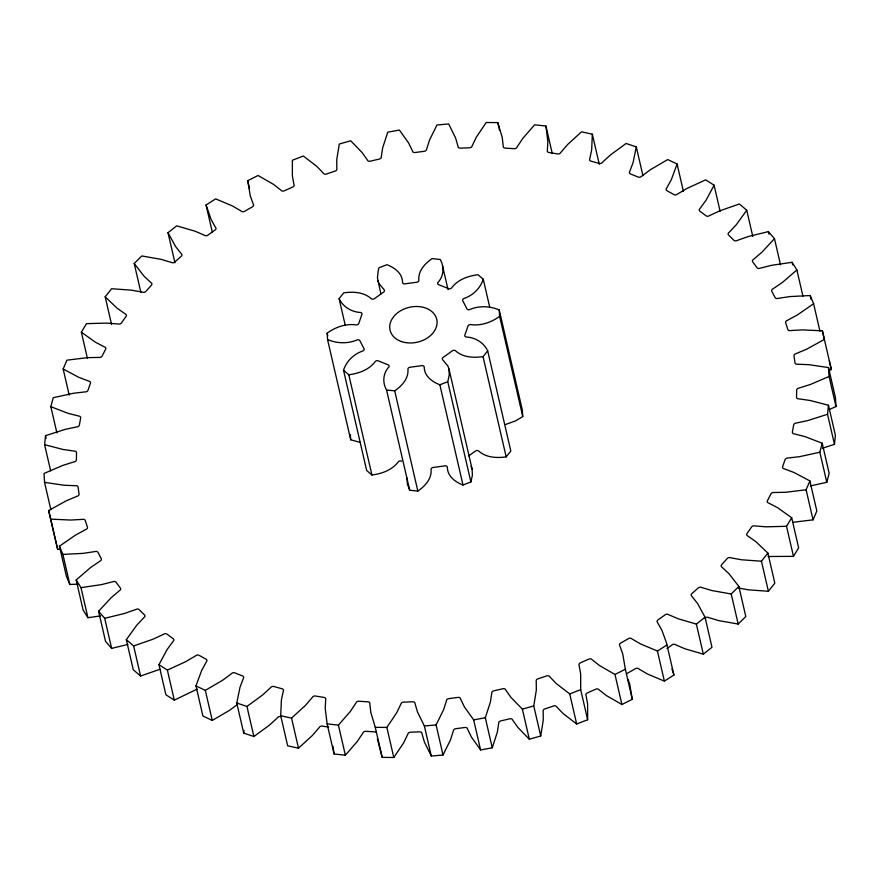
<?xml version="1.0" encoding="UTF-8"?>
<svg xmlns="http://www.w3.org/2000/svg" width="880" height="880" viewBox="0 0 880 880"><rect width="100%" height="100%" fill="white"/><g stroke="black" fill="none" stroke-linecap="round" stroke-linejoin="round"><path stroke-width="1.32" d="M406.934 477.961L407.407 484.044L409.706 490.215L417.846 491.106C425.029 486.024 432.036 478.819 431.057 469.216A2.277 1.705 -13 0 1 433.51 467.423L444.686 465.905A2.277 1.705 -13 0 1 447.326 467.016C447.348 476.311 455.213 482.009 462.99 485.012L470.888 481.954L472.395 475.277L472.12 469.161L448.976 368.94L447.92 366.08L442.596 359.656A2.277 1.705 -13 0 1 443.388 357.225L452.122 351.01A2.277 1.705 -13 0 1 455.312 350.625C462.902 357.522 473.451 357.951 483.043 356.653L487.674 350.812C483.681 342.518 475.266 337.447 466.125 336.996A2.277 1.705 -13 0 1 464.948 334.84L467.907 326.304A2.277 1.705 -13 0 1 470.426 324.566C480.931 326.106 491.205 322.443 499.62 316.327L499.224 309.925C489.764 305.954 479.039 305.514 469.502 309.65A2.277 1.705 -13 0 1 466.818 308.605L462.858 301.004A2.277 1.705 -13 0 1 463.749 298.573C472.923 295.515 480.293 288.442 483.263 279.213L477.983 274.703C467.94 276.023 457.732 279.598 451.451 288.068A2.277 1.705 -13 0 1 448.272 288.53L438.922 284.768A2.277 1.705 -13 0 1 437.844 282.579C443.85 276.221 444.477 266.882 440.22 259.49L432.069 258.599C424.897 263.681 417.89 270.886 418.869 280.489A2.277 1.705 -13 0 1 416.405 282.293L405.229 283.8A2.277 1.705 -13 0 1 402.589 282.689C402.578 273.394 394.713 267.696 386.925 264.693L379.027 267.751L378.301 270.171L377.443 277.904L380.886 293.909M377.344 738.826L382.206 757.383L393.8 757.493L403.634 742.852L407.869 734.096A2.398 1.793 -13 0 1 410.454 732.215L419.727 731.852A2.398 1.793 -13 0 1 421.949 733.546L424.413 742.049L431.31 756.041L443.025 755.018L450.538 739.772L453.365 730.818A2.398 1.793 -13 0 1 455.664 728.728L464.959 727.474A2.398 1.793 -13 0 1 467.478 728.915L471.35 736.967L480.601 749.947L492.25 747.813L497.321 732.204L498.707 723.195A2.398 1.793 -13 0 1 500.687 720.929L509.85 718.795A2.398 1.793 -13 0 1 512.622 719.961L517.858 727.43L529.32 739.211L540.705 735.988L543.257 720.258L543.18 711.337A2.398 1.793 -13 0 1 544.797 708.928L553.685 705.958A2.398 1.793 -13 0 1 556.677 706.827L563.178 713.614L576.675 723.987L587.631 719.741L580.69 689.667L580.679 674.069L579.128 665.368A2.398 1.793 -13 0 1 580.371 662.86L588.852 659.098A2.398 1.793 -13 0 1 592.009 659.659L599.676 665.643L614.977 674.454L621.929 704.517L632.28 699.303L629.706 684.09L628.001 679.316M587.631 719.741L587.62 704.143L586.069 695.431A2.398 1.793 -13 0 1 587.312 692.934L595.793 689.172A2.398 1.793 -13 0 1 598.95 689.722L606.617 695.706L621.929 704.517M50.644 470.822L44.605 444.675L45.529 435.666L65.142 429.385L76.714 426.91A2.398 1.793 -13 0 0 79.365 425.073L80.674 417.912A2.398 1.793 -13 0 0 78.705 416.031L68.09 413.336L50.842 406.692L53.218 397.694L73.392 393.272L85.096 391.897A2.398 1.793 -13 0 0 87.978 390.313L90.431 383.218A2.398 1.793 -13 0 0 88.825 381.128L78.903 377.377L63.162 368.995L66.957 360.162L87.373 357.665L99.011 357.412A2.398 1.793 -13 0 0 102.091 356.092L105.655 349.173A2.398 1.793 -13 0 0 104.423 346.918L95.348 342.166L81.367 332.189L86.526 323.642L106.854 323.114L118.25 323.994A2.398 1.793 -13 0 0 121.473 322.96L126.082 316.327A2.398 1.793 -13 0 0 125.257 313.929L117.183 308.264L105.182 296.835L111.606 288.728L131.538 290.169L142.516 292.171A2.398 1.793 -13 0 0 145.827 291.434L151.415 285.197A2.398 1.793 -13 0 0 150.997 282.7L144.056 276.199L134.211 263.505L141.823 255.948L161.029 259.347L171.413 262.427A2.398 1.793 -13 0 0 174.768 262.02L181.247 256.278A2.398 1.793 -13 0 0 181.247 253.715L175.538 246.477L168.014 232.727L176.682 225.852L194.865 231.132L204.501 235.257A2.398 1.793 -13 0 0 207.834 235.169L215.094 230.01A2.398 1.793 -13 0 0 215.523 227.425L211.134 219.571L206.052 204.974L215.633 198.88L232.518 205.986L241.23 211.079A2.398 1.793 -13 0 0 244.508 211.321L252.439 206.822A2.398 1.793 -13 0 0 253.275 204.259L250.294 195.91L247.72 180.697L258.071 175.483L273.383 184.294L281.05 190.278A2.398 1.793 -13 0 0 284.207 190.828L292.688 187.066A2.398 1.793 -13 0 0 293.931 184.569L292.38 175.857L292.369 160.259L303.325 156.013L316.822 166.386L323.323 173.173A2.398 1.793 -13 0 0 326.315 174.042L335.203 171.072A2.398 1.793 -13 0 0 336.82 168.663L336.743 159.742L339.295 144.012L350.68 140.789L362.142 152.57L367.378 160.039A2.398 1.793 -13 0 0 370.15 161.205L379.313 159.071A2.398 1.793 -13 0 0 381.293 156.805L382.679 147.796L387.75 132.187L399.399 130.053L408.65 143.033L412.522 151.085A2.398 1.793 -13 0 0 415.041 152.526L424.336 151.272A2.398 1.793 -13 0 0 426.635 149.182L429.462 140.228L436.975 124.982L448.69 123.959L455.587 137.951L458.051 146.454A2.398 1.793 -13 0 0 460.273 148.148L469.546 147.785A2.398 1.793 -13 0 0 472.131 145.904L476.366 137.148L486.2 122.507L497.794 122.617L502.227 137.401L503.239 146.201A2.398 1.793 -13 0 0 505.12 148.137L514.228 148.676A2.398 1.793 -13 0 0 517.066 147.026L522.632 138.611L534.633 124.795L545.93 126.038L552.266 153.494M822.415 448.261L834.471 444.334L827.53 414.26L828.454 405.251L809.974 400.455L798.82 398.86A2.398 1.793 -13 0 1 796.521 397.21L796.675 390.093A2.398 1.793 -13 0 1 799.051 388.047L810.304 384.505L829.059 376.464L828.509 367.587L809.083 364.694L797.577 364.221A2.398 1.793 -13 0 1 794.992 362.846L793.98 355.883A2.398 1.793 -13 0 1 796.037 353.65L806.806 349.096L824.395 339.427L822.382 330.814L802.329 329.89L790.636 330.55A2.398 1.793 -13 0 1 787.809 329.45L785.642 322.762A2.398 1.793 -13 0 1 787.347 320.386L797.467 314.886L813.615 303.743L810.172 295.537L789.789 296.582L778.118 298.364A2.398 1.793 -13 0 1 775.082 297.572L771.804 291.247A2.398 1.793 -13 0 1 773.135 288.761L782.43 282.414L796.884 269.962L792.066 262.295L771.694 265.298L760.21 268.169A2.398 1.793 -13 0 1 757.02 267.696L752.675 261.844A2.398 1.793 -13 0 1 753.61 259.292L761.948 252.197L774.477 238.634L768.361 231.616L748.297 236.533L737.198 240.449A2.398 1.793 -13 0 1 733.909 240.295L728.563 235.015A2.398 1.793 -13 0 1 729.08 232.43L736.329 224.697L746.735 210.243L739.42 203.984L719.994 210.738L709.445 215.644A2.398 1.793 -13 0 1 706.101 215.82L699.842 211.178A2.398 1.793 -13 0 1 699.941 208.615L705.98 200.354L714.109 185.24L705.694 179.85L687.225 188.32L677.38 194.139A2.398 1.793 -13 0 1 674.036 194.634L666.963 190.718A2.398 1.793 -13 0 1 666.644 188.199L671.374 179.553L677.094 164.01L667.733 159.566L650.496 169.642L641.531 176.275A2.398 1.793 -13 0 1 638.231 177.078L630.465 173.943A2.398 1.793 -13 0 1 629.728 171.523L633.072 162.624L636.295 146.905L626.12 143.473L610.39 154.99L602.437 162.327A2.398 1.793 -13 0 1 599.247 163.438L590.898 161.139A2.398 1.793 -13 0 1 589.754 158.84L591.679 149.831L592.339 134.178L581.515 131.824L567.545 144.584L560.725 152.526A2.398 1.793 -13 0 1 557.689 153.923L548.9 152.493A2.398 1.793 -13 0 1 547.371 150.359L547.833 141.383L545.93 126.038M834.471 444.334L835.395 435.325L828.454 405.251M280.753 716.562A2.398 1.793 -13 0 0 277.563 717.673L269.61 725.01L253.88 736.527L243.705 733.095L236.764 703.032L239.987 687.302L243.331 678.414A2.398 1.793 -13 0 0 242.594 675.983L234.828 672.859A2.398 1.793 -13 0 0 231.528 673.662L222.563 680.295L205.326 690.36L195.965 685.916L201.685 670.384L206.404 661.738A2.398 1.793 -13 0 0 206.096 659.219L199.023 655.303A2.398 1.793 -13 0 0 195.679 655.787L185.834 661.606L167.365 670.087L158.95 664.697L167.079 649.583L173.118 641.322A2.398 1.793 -13 0 0 173.217 638.748L166.958 634.117A2.398 1.793 -13 0 0 163.614 634.282L153.065 639.199L133.639 645.942L126.324 639.694L136.73 625.24L143.979 617.496A2.398 1.793 -13 0 0 144.496 614.922L139.15 609.631A2.398 1.793 -13 0 0 135.861 609.477L124.751 613.404L104.698 618.321L98.582 611.292L111.111 597.74L119.449 590.645A2.398 1.793 -13 0 0 120.384 588.082L116.039 582.241A2.398 1.793 -13 0 0 112.849 581.757L101.365 584.639L80.982 587.642L76.175 579.964L90.629 567.512L99.924 561.165A2.398 1.793 -13 0 0 101.255 558.679L97.977 552.365A2.398 1.793 -13 0 0 94.941 551.573L83.27 553.355L62.887 554.4L59.444 546.194L75.592 535.04L85.712 529.551A2.398 1.793 -13 0 0 87.417 527.175L85.25 520.476A2.398 1.793 -13 0 0 82.423 519.387L70.73 520.047L50.677 519.123L48.664 510.51L66.253 500.83L77.022 496.276A2.398 1.793 -13 0 0 79.079 494.054L78.067 487.091A2.398 1.793 -13 0 0 75.482 485.705L63.976 485.243L44.55 482.35L44 473.473L62.755 465.432L74.008 461.879A2.398 1.793 -13 0 0 76.384 459.833L76.527 452.716A2.398 1.793 -13 0 0 74.239 451.077L63.085 449.482L44.605 444.675M243.705 733.095L244.057 730.455M540.705 735.988L533.764 705.925L536.316 690.195L536.239 681.263A2.398 1.793 -13 0 1 537.856 678.865L546.744 675.895A2.398 1.793 -13 0 1 549.736 676.764L556.237 683.54L569.723 693.913L576.675 723.987M810.491 485.914L826.782 482.306L819.841 452.232L822.217 443.234L804.969 436.601L794.343 433.906A2.398 1.793 -13 0 1 792.385 432.025L793.694 424.864A2.398 1.793 -13 0 1 796.345 423.027L807.917 420.552L827.53 414.26M826.782 482.306L829.158 473.308L822.217 443.234M470.888 481.954L447.755 381.733L449.251 375.045L448.976 368.94M401.654 461.175A2.277 1.705 -13 0 0 398.464 461.637C392.183 470.107 381.975 473.682 371.932 475.002L366.663 470.492L343.519 370.26C346.489 361.042 353.848 353.969 363.033 350.911A2.277 1.705 -13 0 0 363.913 348.48L359.964 340.879A2.277 1.705 -13 0 0 357.28 339.834C347.743 343.97 337.018 343.53 327.558 339.559L327.162 333.157C335.577 327.041 345.84 323.378 356.356 324.918A2.277 1.705 -13 0 0 358.875 323.169L361.834 314.644A2.277 1.705 -13 0 0 360.657 312.488C351.516 312.037 343.101 306.966 339.108 298.672L343.739 292.831C353.331 291.533 363.88 291.962 371.47 298.859A2.277 1.705 -13 0 0 374.66 298.463L383.383 292.259A2.277 1.705 -13 0 0 384.186 289.828L378.862 283.404L377.795 280.544M492.25 747.813L485.309 717.75L490.38 702.141L491.766 693.121A2.398 1.793 -13 0 1 493.735 690.855L502.898 688.732A2.398 1.793 -13 0 1 505.681 689.887L510.917 697.367L522.368 709.137L529.32 739.211M792.627 522.335L813.043 519.838L806.102 489.775L809.897 480.931L794.156 472.56L784.234 468.809A2.398 1.793 -13 0 1 782.617 466.719L785.081 459.624A2.398 1.793 -13 0 1 787.963 458.029L799.667 456.654L819.841 452.232M813.043 519.838L816.838 511.005L809.897 480.931M443.025 755.018L436.084 724.955L443.597 709.709L446.424 700.755A2.398 1.793 -13 0 1 448.723 698.654L458.018 697.4A2.398 1.793 -13 0 1 460.526 698.852L464.409 706.893L473.66 719.884L480.601 749.947M768.075 556.501L793.474 556.358L786.533 526.295L791.692 517.748L777.7 507.771L768.636 503.019A2.398 1.793 -13 0 1 767.404 500.753L770.968 493.845A2.398 1.793 -13 0 1 774.048 492.514L785.686 492.272L806.102 489.775M793.474 556.358L798.633 547.811L791.692 517.748M393.8 757.493L386.859 727.43L396.693 712.778L400.928 704.033A2.398 1.793 -13 0 1 403.513 702.141L412.786 701.778A2.398 1.793 -13 0 1 415.008 703.483L417.472 711.975L424.369 725.967L431.31 756.041M468.71 455.895L475.266 451.242A2.277 1.705 -13 0 1 478.456 450.846C486.035 457.743 496.584 458.172 506.176 456.885L510.818 451.033L487.674 350.812M738.705 588.06L748.462 589.831L768.394 591.272L761.442 561.209L767.877 553.091L755.876 541.673L747.802 535.997A2.398 1.793 -13 0 1 746.977 533.599L751.586 526.977A2.398 1.793 -13 0 1 754.798 525.943L766.205 526.823L786.533 526.295M768.394 591.272L774.818 583.165L767.877 553.091M236.764 703.032L246.939 706.453L262.669 694.947L270.622 687.599A2.398 1.793 -13 0 1 273.812 686.499L282.161 688.798A2.398 1.793 -13 0 1 283.305 691.086L281.38 700.095L280.72 715.748L291.544 718.102L305.514 705.342L312.323 697.4A2.398 1.793 -13 0 1 315.359 696.014L324.159 697.444A2.398 1.793 -13 0 1 325.688 699.578L325.226 708.554L327.129 723.888L338.426 725.131L350.427 711.326L355.993 702.911A2.398 1.793 -13 0 1 358.831 701.261L367.939 701.8A2.398 1.793 -13 0 1 369.82 703.725L370.832 712.536L375.265 727.32L382.206 757.383M327.129 723.888L334.07 753.962L345.367 755.205L357.368 741.389L362.934 732.974A2.398 1.793 -13 0 1 365.772 731.324L374.88 731.863A2.398 1.793 -13 0 1 375.98 732.16M666.974 648.516L672.166 644.831A2.398 1.793 -13 0 1 675.499 644.743L685.135 648.868L703.318 654.148L711.986 647.273L705.045 617.21L697.521 603.449L691.812 596.222A2.398 1.793 -13 0 1 691.812 593.659L698.291 587.917A2.398 1.793 -13 0 1 701.646 587.499L712.03 590.59L731.236 593.978L738.848 586.421L729.003 573.738L722.062 567.226A2.398 1.793 -13 0 1 721.644 564.729L727.232 558.492A2.398 1.793 -13 0 1 730.543 557.766L741.521 559.768L761.442 561.209M705.232 617.98A2.398 1.793 -13 0 1 708.587 617.573L718.971 620.653L738.177 624.052L745.789 616.495L738.848 586.421M280.72 715.748L287.661 745.822L298.485 748.176L312.455 735.416L319.275 727.474A2.398 1.793 -13 0 1 322.311 726.077L328.592 727.1M626.703 673.937A2.398 1.793 -13 0 1 627.561 673.178L635.492 668.679A2.398 1.793 -13 0 1 638.77 668.921L647.482 674.014L664.367 681.12L673.948 675.026L666.347 642.455L661.925 630.355L657.536 622.501A2.398 1.793 -13 0 1 657.965 619.927L665.225 614.757A2.398 1.793 -13 0 1 668.558 614.669L678.194 618.794L696.377 624.085L705.045 617.21M343.519 370.26L348.799 374.77C358.842 373.461 369.039 369.886 375.331 361.416A2.277 1.705 -13 0 1 378.51 360.954L387.86 364.716A2.277 1.705 -13 0 1 388.938 366.905C382.932 373.263 382.305 382.591 386.562 389.994L394.713 390.885C401.885 385.803 408.892 378.598 407.913 368.984A2.277 1.705 -13 0 1 410.377 367.191L421.553 365.684A2.277 1.705 -13 0 1 424.193 366.795C424.204 376.09 432.069 381.777 439.857 384.791L447.755 381.733M237.479 704.462L229.504 710.358L212.267 720.434L202.906 715.99L195.965 685.916M499.224 309.925L522.357 410.157L522.753 416.559L515.493 420.915L505.538 424.501M632.28 699.303L625.339 669.24L622.765 654.016L619.784 645.678A2.398 1.793 -13 0 1 620.62 643.115L628.551 638.616A2.398 1.793 -13 0 1 631.829 638.847L640.541 643.94L657.426 651.046L667.007 644.963M828.487 371.239L831.336 369.49L822.382 330.814M197.153 689.095L174.306 700.15L165.891 694.76L158.95 664.697M614.977 674.454L625.339 669.24M828.509 367.587L835.45 397.65L836 406.527L829.312 409.519M569.723 693.913L580.69 689.667M160.006 669.262L140.58 676.016L133.265 669.757L126.324 639.694M522.368 709.137L533.764 705.925M127.853 644.446L111.639 648.384L105.523 641.366L98.582 611.292M473.66 719.884L485.309 717.75M100.485 615.923L87.934 617.705L83.116 610.038L76.175 579.964M424.369 725.967L436.084 724.955M78.452 584.133L69.828 584.463L66.385 576.257L59.444 546.194M375.265 727.32L386.859 727.43M48.664 510.51L57.618 549.186L59.84 549.384M360.514 442.475L350.702 439.78L327.558 339.559M471.053 466.301L472.12 469.161M671.957 668.888L673.948 675.026M829.323 360.877L831.336 369.49M813.615 303.743L819.951 331.199M829.059 376.464L836 406.527M810.172 295.537L811.085 299.453M796.884 269.962L802.923 296.109M792.066 262.295L792.671 264.902M774.477 238.634L780.516 264.781M768.361 231.616L768.966 234.234M746.735 210.243L752.774 236.39M714.109 185.24L720.137 211.387M677.094 164.01L683.43 191.466M636.295 146.905L642.928 175.659M731.236 593.978L738.177 624.052M592.339 134.178L599.28 164.252M696.377 624.085L703.318 654.148M657.426 651.046L664.367 681.12M497.794 122.617L499.598 130.46M499.62 316.327L522.753 416.559M483.263 279.213L489.742 307.285M483.043 356.653L506.176 456.885M442.508 265.661L448.063 289.718M439.857 384.791L462.99 485.012M394.713 390.885L417.846 491.106M386.562 389.994L409.706 490.215M339.108 298.672L345.279 325.402M348.799 374.77L371.932 475.002M327.162 333.157L327.778 335.819M247.72 180.697L249.535 188.54M338.426 725.131L345.367 755.205M206.052 204.974L212.388 232.43M291.544 718.102L298.485 748.176M168.014 232.727L174.955 262.79M246.939 706.453L253.88 736.527M134.211 263.505L140.855 292.27M205.326 690.36L212.267 720.434M105.182 296.835L111.518 324.291M167.365 670.087L174.306 700.15M81.367 332.189L87.406 358.336M133.639 645.942L140.58 676.016M63.162 368.995L69.201 395.142M104.698 618.321L111.639 648.384M50.842 406.692L56.881 432.839M80.982 587.642L87.934 617.705M45.529 435.666L46.134 438.284M62.887 554.4L69.828 584.463M44.55 482.35L50.886 509.806M50.677 519.123L57.618 549.186M334.07 753.962L333.003 746.295M350.383 434.654L350.702 439.78M401.423 341.55A23.969 17.897 -13 0 0 437.085 322.487A23.969 17.897 -13 0 0 401.654 310.178A23.969 17.897 -13 0 0 401.423 341.55"/></g></svg>
